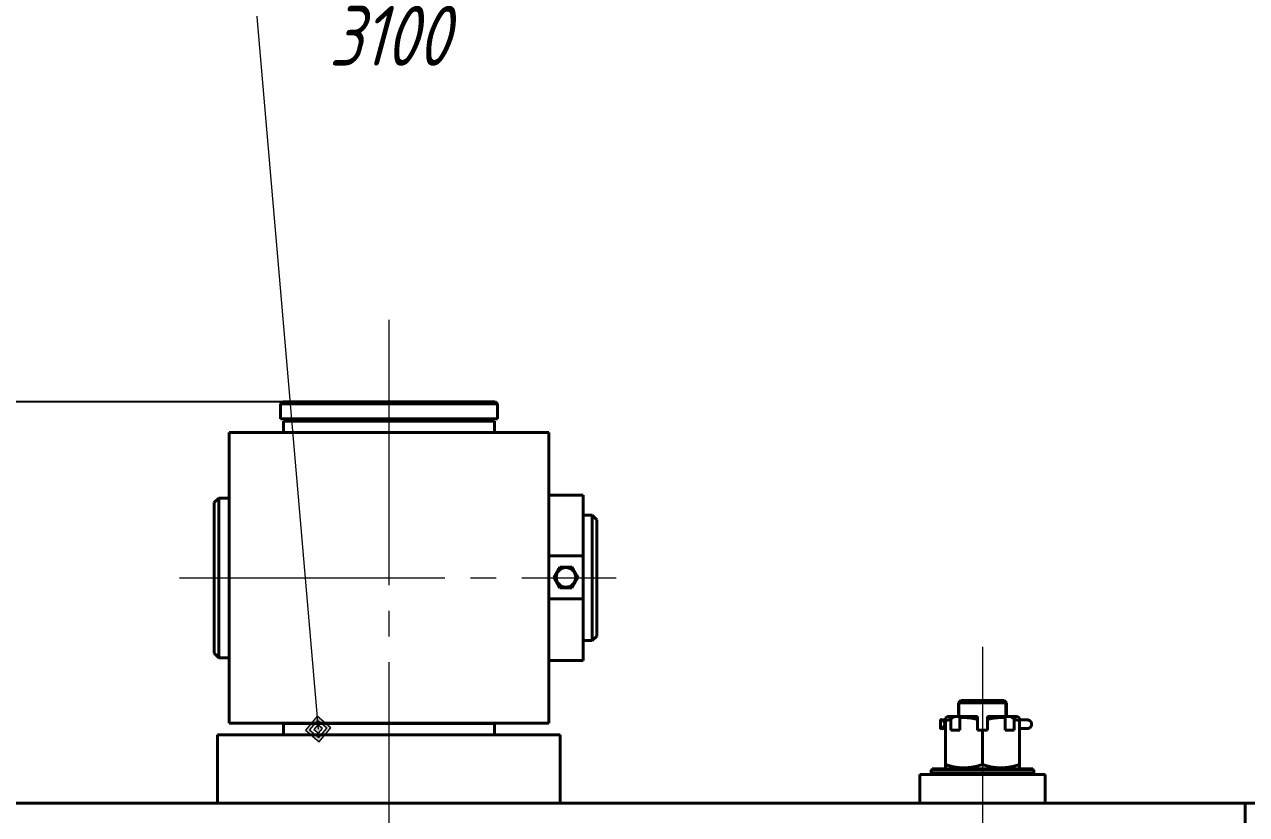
# Model space of a CAD drawing. Header units: millimetres. Extents: x 0 to 841, y 0 to 594.
# Drawn here: x 154.5 to 225.8, y 499.1 to 545.3 of the extents above; entities that cross this region are included whole.
import ezdxf

# ---------------------------------------------------------------- set-up
doc = ezdxf.new("R2010")
doc.units = ezdxf.units.MM
for name, pattern in [('K5LT_AXLED', [19.996264, 15.496264, -1.5, 1.5, -1.5]), ('K5LT_BASIC', [0]), ('K5LT_THIN', [0])]:
    doc.linetypes.add(name, pattern=pattern)
doc.layers.add('Системный слой', color=7, linetype='Continuous')
doc.styles.add('KDIMTEXTSTYLE', font='GOST_AU.SHX', dxfattribs={"width": 0.96, "oblique": 15, "height": 5})
doc.dimstyles.new('KDIMSTYLE (0.07)', dxfattribs={"dimtxt": 5, "dimasz": 1, "dimexe": 2, "dimexo": 0.0625, "dimgap": 1, "dimtad": 1, "dimlfac": 15, "dimtxsty": 'KDIMTEXTSTYLE', "dimsah": 1, "dimcen": 0.09, "dimdle": 1, "dimadec": 0, "dimazin": 0, "dimtfac": 0.667, "dimtmove": 0, "dimatfit": 3, "dimfxl": 1, "dimtvp": 1, "dimtolj": 1, "dimtzin": 0, "dimarcsym": 0})

# ---------------------------------------------------------------- blocks, each defined once
blk = doc.blocks.new('U6')
at = {"layer": 'Системный слой', "color": 150, "linetype": 'K5LT_BASIC', "lineweight": 40, "true_color": 0x0080ff}
for p, q in [((180.428, 522.123), (180.428, 522.096)), ((180.428, 497.096), (180.428, 496.563))]:
    blk.add_line(p, q, dxfattribs=at)
blk = doc.blocks.new('U7')
at = {"layer": 'Системный слой', "color": 150, "linetype": 'K5LT_BASIC', "lineweight": 40, "true_color": 0x0080ff}
for p, q in [((171.095, 522.123), (171.095, 522.096)), ((171.095, 497.096), (171.095, 496.563))]:
    blk.add_line(p, q, dxfattribs=at)
blk = doc.blocks.new('U34')
at = {"layer": 'Системный слой', "color": 150, "linetype": 'K5LT_BASIC', "lineweight": 40, "true_color": 0x0080ff}
for p, q in [((208.039, 504.648), (207.975, 504.656)), ((208.173, 504.559), (208.039, 504.648)), ((207.975, 504.156), (208.128, 504.208)), ((208.128, 504.208), (208.217, 504.342)), ((208.225, 504.406), (208.173, 504.559)), ((208.217, 504.342), (208.225, 504.406))]:
    blk.add_line(p, q, dxfattribs=at)
blk = doc.blocks.new('U35')
at = {"layer": 'Системный слой', "color": 150, "linetype": 'K5LT_BASIC', "lineweight": 40, "true_color": 0x0080ff}
for p, q in [((212.838, 504.134), (212.681, 504.134)), ((212.681, 504.121), (212.872, 504.12)), ((212.99, 504.132), (212.838, 504.134)), ((212.872, 504.12), (213.016, 504.124)), ((213.042, 504.127), (212.99, 504.132)), ((213.016, 504.124), (213.042, 504.127))]:
    blk.add_line(p, q, dxfattribs=at)
blk = doc.blocks.new('U36')
at = {"layer": 'Системный слой', "color": 150, "linetype": 'K5LT_BASIC', "lineweight": 40, "true_color": 0x0080ff}
for p, q in [((208.117, 504.627), (208.095, 504.625)), ((208.141, 504.627), (208.117, 504.627)), ((208.165, 504.627), (208.141, 504.627))]:
    blk.add_line(p, q, dxfattribs=at)
blk = doc.blocks.new('U37')
at = {"layer": 'Системный слой', "color": 150, "linetype": 'K5LT_BASIC', "lineweight": 40, "true_color": 0x0080ff}
for p, q in [((208.083, 504.13), (208.048, 504.136)), ((208.122, 504.128), (208.083, 504.13)), ((208.165, 504.127), (208.122, 504.128)), ((208.185, 504.127), (208.165, 504.127)), ((208.205, 504.127), (208.185, 504.127)), ((208.225, 504.127), (208.205, 504.127))]:
    blk.add_line(p, q, dxfattribs=at)
blk = doc.blocks.new('U81')
at = {"layer": 'Системный слой', "color": 150, "linetype": 'K5LT_BASIC', "lineweight": 40, "true_color": 0x0080ff}
for p, q in [((209.025, 504.986), (209.024, 504.984)), ((209.024, 504.984), (209.024, 504.982)), ((209.024, 504.982), (209.027, 504.953)), ((209.032, 504.967), (209.025, 504.986)), ((209.025, 504.986), (209.025, 504.986)), ((209.027, 504.953), (209.032, 504.9)), ((209.044, 504.912), (209.032, 504.967)), ((209.032, 504.9), (209.038, 504.829)), ((209.055, 504.829), (209.044, 504.912))]:
    blk.add_line(p, q, dxfattribs=at)
blk = doc.blocks.new('U82')
at = {"layer": 'Системный слой', "color": 150, "linetype": 'K5LT_BASIC', "lineweight": 40, "true_color": 0x0080ff}
for p, q in [((211.805, 504.912), (211.794, 504.829)), ((211.816, 504.967), (211.805, 504.912)), ((211.811, 504.829), (211.816, 504.9)), ((211.823, 504.986), (211.816, 504.967)), ((211.816, 504.9), (211.822, 504.953)), ((211.822, 504.953), (211.824, 504.982)), ((211.824, 504.986), (211.823, 504.986)), ((211.824, 504.984), (211.824, 504.986)), ((211.824, 504.982), (211.824, 504.984))]:
    blk.add_line(p, q, dxfattribs=at)
blk = doc.blocks.new('U87')
at = {"layer": 'Системный слой', "color": 150, "linetype": 'K5LT_BASIC', "lineweight": 40, "true_color": 0x0080ff}
for p, q in [((169.595, 504.429), (175.762, 504.429)), ((175.762, 504.429), (181.928, 504.429))]:
    blk.add_line(p, q, dxfattribs=at)
blk = doc.blocks.new('U96')
at = {"layer": 'Системный слой', "color": 150, "linetype": 'K5LT_BASIC', "lineweight": 40, "true_color": 0x0080ff}
for p in [(187.628, 516.599), (187.628, 509.266)]:
    blk.add_line(p, (187.628, 509.266), dxfattribs=at)
blk = doc.blocks.new('U97')
at = {"layer": 'Системный слой', "color": 150, "linetype": 'K5LT_BASIC', "lineweight": 40, "true_color": 0x0080ff}
for p in [(165.828, 517.599), (165.828, 508.266)]:
    blk.add_line(p, (165.828, 508.266), dxfattribs=at)
blk = doc.blocks.new('U98')
at = {"layer": 'Системный слой', "color": 150, "linetype": 'K5LT_BASIC', "lineweight": 40, "true_color": 0x0080ff}
for p in [(165.562, 517.332), (165.562, 508.532)]:
    blk.add_line(p, (165.562, 508.532), dxfattribs=at)
blk = doc.blocks.new('U99')
at = {"layer": 'Системный слой', "color": 150, "linetype": 'K5LT_BASIC', "lineweight": 40, "true_color": 0x0080ff}
for p in [(187.895, 516.332), (187.895, 509.532)]:
    blk.add_line(p, (187.895, 509.532), dxfattribs=at)
blk = doc.blocks.new('KDIMARROW_01')
at = {"layer": 'Системный слой'}
blk.add_hatch(color=0, dxfattribs=at).paths.add_polyline_path([(0, 0), (-5, 0.658), (-4.5, 0), (-5, -0.658)])
at = {"layer": 'Системный слой', "color": 0, "linetype": 'K5LT_THIN', "lineweight": 18}
for p, q in [((-4.5, 0), (-5, 0.658)), ((-5, 0.658), (0, 0)), ((0, 0), (-5, -0.658)), ((-5, -0.658), (-4.5, 0)), ((0, 0), (-1, 0))]:
    blk.add_line(p, q, dxfattribs=at)
blk = doc.blocks.new('U162')
at = {"layer": 'Системный слой'}
h = blk.add_hatch(color=7, dxfattribs=at)
h.paths.add_polyline_path([(171.692, 503.349), (172.375, 504.16), (171.563, 504.843), (170.88, 504.032)])
h.paths.add_polyline_path([(171.67, 503.598), (172.126, 504.139), (171.585, 504.594), (171.129, 504.053)])
h.paths.add_polyline_path([(171.649, 503.847), (171.877, 504.118), (171.606, 504.345), (171.378, 504.075)])
at = {"layer": 'Системный слой', "color": 7, "linetype": 'K5LT_THIN', "lineweight": 18}
for p, q in [((166.428, 564.493), (171.628, 504.096)), ((171.563, 504.843), (170.88, 504.032)), ((171.585, 504.594), (171.129, 504.053)), ((171.585, 504.594), (171.563, 504.843)), ((172.375, 504.16), (171.563, 504.843)), ((171.606, 504.345), (171.585, 504.594)), ((172.126, 504.139), (171.585, 504.594)), ((170.88, 504.032), (171.692, 503.349)), ((171.129, 504.053), (171.67, 503.598)), ((171.606, 504.345), (171.378, 504.075)), ((171.378, 504.075), (171.649, 503.847)), ((171.877, 504.118), (171.606, 504.345)), ((171.649, 503.847), (171.877, 504.118)), ((171.67, 503.598), (172.126, 504.139)), ((171.692, 503.349), (172.375, 504.16))]:
    blk.add_line(p, q, dxfattribs=at)

msp = doc.modelspace()

# ---------------------------------------------------------------- linework, layer by layer
at = {"layer": 'Системный слой', "color": 30, "linetype": 'K5LT_AXLED', "lineweight": 18, "true_color": 0xff8000}
for p, q in [((175.75755, 528.00913), (175.75755, 367.42948)), ((163.52332, 512.93225), (189.03352, 512.93225)), ((210.42422, 508.89615), (210.42422, 465.22948))]:
    msp.add_line(p, q, dxfattribs=at)
at = {"layer": 'Системный слой', "color": 150, "linetype": 'K5LT_BASIC', "lineweight": 40, "true_color": 0x0080ff}
for p, q in [((169.42828, 523.09615), (169.56162, 523.22948)), ((181.96162, 523.22948), (169.56162, 523.22948)), ((182.09495, 523.09615), (181.96162, 523.22948)), ((169.42828, 523.09615), (169.42828, 522.22948)), ((182.09495, 523.09615), (169.42828, 523.09615)), ((182.09495, 523.09615), (182.09495, 522.22948)), ((182.09495, 522.22948), (169.42828, 522.22948)), ((181.92828, 522.09615), (169.59495, 522.09615)), ((169.59495, 522.09615), (169.59495, 521.43225)), ((181.92828, 522.09615), (181.92828, 521.43225)), ((185.09495, 521.43225), (166.42828, 521.43225)), ((166.42828, 521.43225), (166.42828, 504.43225)), ((185.09495, 521.43225), (185.09495, 504.43225)), ((165.82828, 517.59892), (165.56162, 517.33225)), ((165.82828, 517.59892), (166.42828, 517.59892)), ((185.09495, 517.76558), (187.09495, 517.76558)), ((187.09495, 517.76558), (187.09495, 514.21476)), ((187.09495, 516.59892), (187.62828, 516.59892)), ((187.89495, 516.33225), (187.62828, 516.59892)), ((185.09495, 514.21476), (187.09495, 514.21476)), ((187.09495, 511.69818), (187.09495, 514.21476)), ((185.40213, 512.95726), (185.40213, 512.95948)), ((185.40213, 512.95726), (185.74786, 512.35687)), ((186.44068, 512.35609), (186.78777, 512.95569)), ((186.78777, 512.95569), (186.78777, 512.95791)), ((185.74786, 512.35687), (185.74786, 512.3591)), ((185.74786, 512.35687), (186.44068, 512.35609)), ((186.44068, 512.35609), (186.44068, 512.35831)), ((185.09495, 511.69818), (187.09495, 511.69818)), ((187.09495, 511.69818), (187.09495, 508.09892)), ((187.09495, 509.26558), (187.62828, 509.26558)), ((187.89495, 509.53225), (187.62828, 509.26558)), ((165.82828, 508.26558), (165.56162, 508.53225)), ((165.82828, 508.26558), (166.42828, 508.26558)), ((185.09495, 508.09892), (187.09495, 508.09892)), ((209.15755, 505.76281), (209.02422, 505.62948)), ((209.02422, 504.98157), (209.02422, 505.62948)), ((209.02422, 505.62948), (211.82422, 505.62948)), ((209.15755, 505.76281), (211.69088, 505.76281)), ((211.69088, 505.76281), (211.82422, 505.62948)), ((211.82422, 504.98157), (211.82422, 505.62948)), ((207.97499, 504.65595), (207.97499, 504.15616)), ((208.25755, 504.6271), (208.16526, 504.6271)), ((208.25755, 504.57342), (208.25755, 504.755)), ((208.77217, 504.82948), (208.38786, 504.82948)), ((208.56913, 504.66526), (208.56913, 504.02948)), ((209.19643, 504.82948), (208.77217, 504.82948)), ((209.10708, 504.02948), (209.10708, 504.75726)), ((210.12422, 504.82948), (209.19643, 504.82948)), ((210.12422, 504.82948), (210.12422, 504.6623)), ((210.12422, 504.6623), (210.12422, 504.02948)), ((211.652, 504.82948), (210.72422, 504.82948)), ((210.72422, 504.82948), (210.72422, 504.6623)), ((210.72422, 504.02948), (210.72422, 504.6623)), ((212.07627, 504.82948), (211.652, 504.82948)), ((211.74135, 504.75726), (211.74135, 504.02948)), ((212.46057, 504.82948), (212.07627, 504.82948)), ((212.2793, 504.02948), (212.2793, 504.66526)), ((212.59088, 504.755), (212.59088, 504.57342)), ((212.67794, 504.63356), (212.59088, 504.63232)), ((185.09495, 504.43225), (166.42828, 504.43225)), ((169.59495, 503.76281), (169.59495, 504.42948)), ((181.92828, 503.76281), (181.92828, 504.42948)), ((207.97499, 504.13444), (207.97499, 504.15616)), ((207.97499, 504.13444), (207.97499, 504.11994)), ((207.97499, 504.10595), (208.08192, 504.12996)), ((207.97499, 504.10595), (207.97499, 504.11994)), ((208.16526, 504.12708), (208.25755, 504.12708)), ((208.22499, 504.38434), (208.22499, 504.40606)), ((208.25755, 504.1272), (208.22499, 504.1272)), ((208.22499, 504.12718), (208.25755, 504.12718)), ((208.25755, 502.01888), (208.25755, 504.57342)), ((209.10708, 504.02948), (208.56913, 504.02948)), ((210.42422, 504.02948), (210.12422, 504.02948)), ((210.42422, 502.01888), (210.42422, 504.02948)), ((210.72422, 504.02948), (210.42422, 504.02948)), ((212.2793, 504.02948), (211.74135, 504.02948)), ((212.59088, 502.01888), (212.59088, 504.57342)), ((212.68149, 504.13369), (212.59088, 504.1324)), ((212.59088, 504.12198), (212.68149, 504.12069)), ((212.59088, 504.12185), (212.67794, 504.12061)), ((165.75755, 503.76281), (165.75755, 499.76281)), ((185.75755, 503.76281), (165.75755, 503.76281)), ((185.75755, 503.76281), (185.75755, 499.76281)), ((207.42422, 501.69615), (207.49088, 501.76281)), ((213.35755, 501.76281), (207.49088, 501.76281)), ((208.25755, 501.82536), (208.25755, 502.01888)), ((208.36588, 501.76281), (208.25755, 501.82536)), ((212.48255, 501.76281), (212.59088, 501.82536)), ((212.59088, 502.01888), (212.59088, 501.82536)), ((213.42422, 501.69615), (213.35755, 501.76281)), ((206.75755, 501.42948), (206.75755, 499.76281)), ((214.09088, 501.42948), (206.75755, 501.42948)), ((207.42422, 501.69615), (207.42422, 501.49615)), ((213.42422, 501.69615), (207.42422, 501.69615)), ((207.42422, 501.49615), (207.49088, 501.42948)), ((213.42422, 501.49615), (207.42422, 501.49615)), ((213.42422, 501.49615), (213.35755, 501.42948)), ((213.42422, 501.69615), (213.42422, 501.49615)), ((214.09088, 501.42948), (214.09088, 499.76281)), ((225.75755, 499.76281), (125.75755, 499.76281)), ((225.75755, 499.76281), (225.75755, 498.42948)), ((230.75755, 499.76281), (225.75755, 499.76281))]:
    msp.add_line(p, q, dxfattribs=at)
at = {"layer": 'Системный слой', "color": 7, "linetype": 'K5LT_THIN', "lineweight": 18}
for p, q in [((209.09639, 505.62948), (209.09639, 505.70165)), ((209.09639, 504.82948), (209.09639, 505.62948)), ((211.75205, 505.62948), (211.75205, 505.70165)), ((211.75205, 504.82948), (211.75205, 505.62948))]:
    msp.add_line(p, q, dxfattribs=at)
at = {"layer": 'Системный слой', "color": 150, "linetype": 'K5LT_BASIC', "lineweight": 40, "true_color": 0x0080ff}
for centre, radius, start, end in [((170.98828, 522.12281), 0.10667, 0, 90), ((180.53495, 522.12281), 0.10667, 90, 180), ((331.5784, 353.32766), 194.75664, 128.9310027, 128.9648017), ((89.27004, 353.32766), 194.75664, 51.0351983, 51.0689973), ((170.12162, 504.53615), 0.10667, 270, 283.0818367), ((181.40162, 504.53615), 0.10667, 256.9181633, 270)]:
    msp.add_arc(centre, radius, start, end, dxfattribs=at)
msp.add_ellipse((186.09495, 512.95907), major_axis=(-0.57, 0), ratio=0.99998653, dxfattribs=at)
msp.add_ellipse((207.97499, 504.3771), major_axis=(0.17932, 0.17932), ratio=0.97144703, start_param=4.23872442, end_param=5.51226939, dxfattribs=at)
for points, knots in [([(185.40213, 512.95948), (185.41398, 512.97998), (185.43371, 513.01413), (185.46309, 513.06495), (185.49275, 513.11624), (185.53235, 513.1847), (185.57224, 513.25363), (185.62718, 513.34852), (185.68388, 513.44638), (185.73, 513.52593), (185.74922, 513.55908)], [0, 0, 0, 0, 1.15487368, 1.91172265, 2.81917724, 3.97729846, 5.64771493, 6.55218483, 9.12301672, 11, 11, 11, 11]), ([(185.74922, 513.55908), (185.77782, 513.55909), (185.81727, 513.5591), (185.87599, 513.5591), (185.9301, 513.55909), (186.00914, 513.55905), (186.08877, 513.55898), (186.18746, 513.55885), (186.30077, 513.55865), (186.39314, 513.55843), (186.44204, 513.5583)], [0, 0, 0, 0, 1.39701669, 1.91172265, 2.81917724, 3.97729846, 5.64771493, 6.55218483, 8.60826785, 11, 11, 11, 11]), ([(186.44204, 513.5583), (186.45384, 513.53784), (186.4735, 513.50376), (186.50276, 513.453), (186.5323, 513.40176), (186.57175, 513.33332), (186.61148, 513.26434), (186.65732, 513.18471), (186.69983, 513.11085), (186.74627, 513.0301), (186.77418, 512.98155), (186.78777, 512.95791)], [0, 0, 0, 0, 1.25986219, 2.08551562, 3.07546608, 4.33887104, 6.16114356, 7.147838, 9.04137521, 10.54692086, 12, 12, 12, 12]), ([(185.74786, 512.3591), (185.73606, 512.37962), (185.7164, 512.41382), (185.68714, 512.46471), (185.6576, 512.51606), (185.61816, 512.58461), (185.57842, 512.65363), (185.5237, 512.74864), (185.46722, 512.84663), (185.42128, 512.92629), (185.40213, 512.95948)], [0, 0, 0, 0, 1.15487368, 1.91172265, 2.81917724, 3.97729846, 5.64771493, 6.55218483, 9.12301672, 11, 11, 11, 11]), ([(186.78777, 512.95791), (186.77593, 512.93749), (186.75619, 512.90345), (186.72681, 512.85276), (186.69715, 512.80158), (186.65756, 512.73323), (186.61766, 512.66434), (186.57164, 512.58481), (186.52897, 512.51105), (186.48234, 512.43041), (186.45432, 512.38192), (186.44068, 512.35831)], [0, 0, 0, 0, 1.25986219, 2.08551562, 3.07546608, 4.33887104, 6.16114356, 7.147838, 9.04137521, 10.54692086, 12, 12, 12, 12]), ([(186.44068, 512.35831), (186.41208, 512.35839), (186.37264, 512.35849), (186.31392, 512.35862), (186.2598, 512.35873), (186.18076, 512.35887), (186.10113, 512.35898), (186.00244, 512.35908), (185.88913, 512.35913), (185.79676, 512.35912), (185.74786, 512.3591)], [0, 0, 0, 0, 1.39701669, 1.91172265, 2.81917724, 3.97729846, 5.64771493, 6.55218483, 8.60826785, 11, 11, 11, 11]), ([(208.56913, 504.66526), (208.50279, 504.64844), (208.39862, 504.61909), (208.2953, 504.586), (208.25755, 504.57342)], [0, 0, 0, 0, 3.16757557, 5, 5, 5, 5]), ([(210.12422, 504.6623), (210.07178, 504.67577), (209.98831, 504.69538), (209.87525, 504.71763), (209.7884, 504.73223), (209.69715, 504.74507), (209.5942, 504.75634), (209.4725, 504.76485), (209.34427, 504.76795), (209.22095, 504.76519), (209.14306, 504.76023), (209.10708, 504.75726)], [0, 0, 0, 0, 1.88847081, 2.99386071, 4.03155251, 4.97351987, 6.225152, 7.66606335, 9.25848739, 10.73191179, 12, 12, 12, 12]), ([(211.74135, 504.75726), (211.70581, 504.76019), (211.62794, 504.76517), (211.51271, 504.76778), (211.40335, 504.7656), (211.30464, 504.76014), (211.21027, 504.75187), (211.09792, 504.73829), (210.95032, 504.71451), (210.82095, 504.68663), (210.73942, 504.66621), (210.72422, 504.6623)], [0, 0, 0, 0, 1.25251706, 2.74152566, 4.04908599, 5.09606772, 6.21448173, 7.37579582, 9.06687336, 11.45253517, 12, 12, 12, 12]), ([(212.59088, 504.57342), (212.547, 504.58804), (212.44363, 504.62094), (212.3394, 504.65002), (212.2793, 504.66526)], [0, 0, 0, 0, 2.13024488, 5, 5, 5, 5]), ([(212.67794, 504.12061), (212.68764, 504.12048), (212.69762, 504.12036), (212.718, 504.12015), (212.72839, 504.12007), (212.74945, 504.11994), (212.76011, 504.1199), (212.78156, 504.11985), (212.79234, 504.11984), (212.81385, 504.11987), (212.82459, 504.1199), (212.84582, 504.12001), (212.85632, 504.12008), (212.87693, 504.12026), (212.88705, 504.12037), (212.90677, 504.12063), (212.91638, 504.12077), (212.93494, 504.1211), (212.94389, 504.12128), (212.96107, 504.12167), (212.96928, 504.12189), (212.98491, 504.12234), (212.99229, 504.12259), (213.0063, 504.12312), (213.01285, 504.1234), (213.02494, 504.12399), (213.03036, 504.12429), (213.04079, 504.12496), (213.04547, 504.1253), (213.05552, 504.12618), (213.06048, 504.12667), (213.06916, 504.12775), (213.07198, 504.12814), (213.07803, 504.12907), (213.08086, 504.12954), (213.08668, 504.13061), (213.08995, 504.13126), (213.09584, 504.13255), (213.09916, 504.13334), (213.10788, 504.13558), (213.11367, 504.13726), (213.12568, 504.14126), (213.13168, 504.1435), (213.14382, 504.14859), (213.14978, 504.15137), (213.16122, 504.15725), (213.16675, 504.16036), (213.17648, 504.16634), (213.18068, 504.16909), (213.19298, 504.1777), (213.20086, 504.18395), (213.21592, 504.19743), (213.22309, 504.2047), (213.23654, 504.22009), (213.24281, 504.22822), (213.25433, 504.24521), (213.25957, 504.25408), (213.26894, 504.27241), (213.27306, 504.28188), (213.28011, 504.30126), (213.28304, 504.31118), (213.28765, 504.33131), (213.28933, 504.34153), (213.29142, 504.36209), (213.29183, 504.37244), (213.29136, 504.39311), (213.29048, 504.40343), (213.28746, 504.42388), (213.28531, 504.43401), (213.27979, 504.45392), (213.27641, 504.4637), (213.26848, 504.48276), (213.26393, 504.49204), (213.25372, 504.50995), (213.24807, 504.51858), (213.23577, 504.53505), (213.22912, 504.5429), (213.21494, 504.55769), (213.20741, 504.56464), (213.19162, 504.57751), (213.18335, 504.58345), (213.16628, 504.59423), (213.15745, 504.59908), (213.14568, 504.60467), (213.14291, 504.60592), (213.13384, 504.60983), (213.12734, 504.61233), (213.11449, 504.61668), (213.10812, 504.61855), (213.09819, 504.62108), (213.0944, 504.62196), (213.08728, 504.62346), (213.08404, 504.62407), (213.07765, 504.62518), (213.07496, 504.62559), (213.06884, 504.62647), (213.06575, 504.62686), (213.05987, 504.62754), (213.05688, 504.62785), (213.0514, 504.62837), (213.04854, 504.62861), (213.04313, 504.62903), (213.0405, 504.62922), (213.03495, 504.6296), (213.03237, 504.62975), (213.02747, 504.63004), (213.02522, 504.63016), (213.01857, 504.63051), (213.01386, 504.63073), (213.00241, 504.63121), (212.99541, 504.63148), (212.9806, 504.63197), (212.97278, 504.63219), (212.95636, 504.63262), (212.94775, 504.63281), (212.92985, 504.63317), (212.92055, 504.63334), (212.90138, 504.63362), (212.8915, 504.63375), (212.8713, 504.63397), (212.86098, 504.63406), (212.84003, 504.6342), (212.82941, 504.63425), (212.80801, 504.63432), (212.79724, 504.63433), (212.7757, 504.63432), (212.76494, 504.63429), (212.74363, 504.6342), (212.73307, 504.63414), (212.71231, 504.63397), (212.7021, 504.63387), (212.68735, 504.63369), (212.68261, 504.63363), (212.67794, 504.63356)], [0, 0, 0, 0, 1.00200714, 1.00200714, 2.00419311, 2.00419311, 3.00760408, 3.00760408, 4.01239402, 4.01239402, 5.01764724, 5.01764724, 6.02142784, 6.02142784, 7.02403947, 7.02403947, 8.02567195, 8.02567195, 9.02638429, 9.02638429, 10.02604837, 10.02604837, 11.02422315, 11.02422315, 12.01997523, 12.01997523, 12.94876566, 12.94876566, 13.81138017, 13.81138017, 14.67399469, 14.67399469, 15.09434954, 15.09434954, 15.44104409, 15.44104409, 15.78773865, 15.78773865, 16.13443321, 16.13443321, 16.73537472, 16.73537472, 17.33631623, 17.33631623, 17.93725775, 17.93725775, 18.53819926, 18.53819926, 19.0074416, 19.0074416, 19.94592629, 19.94592629, 20.8986647, 20.8986647, 21.85598238, 21.85598238, 22.81637665, 22.81637665, 23.77885039, 23.77885039, 24.74271038, 24.74271038, 25.70744426, 25.70744426, 26.67264365, 26.67264365, 27.6379524, 27.6379524, 28.60302647, 28.60302647, 29.56749684, 29.56749684, 30.53092703, 30.53092703, 31.49275595, 31.49275595, 32.45221211, 32.45221211, 33.40817832, 33.40817832, 34.35898285, 34.35898285, 35.3021433, 35.3021433, 35.58972047, 35.58972047, 36.24325239, 36.24325239, 36.89678432, 36.89678432, 37.2864747, 37.2864747, 37.67616508, 37.67616508, 38.06585546, 38.06585546, 38.5336458, 38.5336458, 39.00143614, 39.00143614, 39.46922648, 39.46922648, 39.93701682, 39.93701682, 40.40480716, 40.40480716, 40.77057982, 40.77057982, 41.50212513, 41.50212513, 42.49672689, 42.49672689, 43.49424304, 43.49424304, 44.49343579, 44.49343579, 45.49373835, 45.49373835, 46.49494493, 46.49494493, 47.49706001, 47.49706001, 48.50022768, 48.50022768, 49.50470497, 49.50470497, 50.510564, 50.510564, 51.51458271, 51.51458271, 52.51738737, 52.51738737, 53, 53, 53, 53]), ([(207.97499, 504.13444), (207.97499, 504.13417), (207.97595, 504.13367), (207.98002, 504.13297), (207.98635, 504.13246), (207.99445, 504.13233), (208.00528, 504.13271), (208.02159, 504.13423), (208.03797, 504.13744), (208.04821, 504.14028)], [0, 0, 0, 0, 1.4266693, 2.60417713, 3.91652843, 5.21257166, 6.10111304, 7.74259883, 10, 10, 10, 10]), ([(207.97499, 504.11994), (207.97499, 504.12021), (207.97595, 504.12071), (207.98002, 504.12148), (207.98635, 504.12236), (207.99445, 504.12347), (208.00528, 504.12517), (208.02159, 504.12825), (208.03797, 504.13259), (208.04821, 504.13602)], [0, 0, 0, 0, 1.42642207, 2.60417043, 3.9165287, 5.2125482, 6.10111034, 7.74259744, 10, 10, 10, 10]), ([(208.22499, 504.1272), (208.21453, 504.1272), (208.19469, 504.12723), (208.16652, 504.12744), (208.14036, 504.12797), (208.10914, 504.12932), (208.07932, 504.13233), (208.05818, 504.1371), (208.04976, 504.13976), (208.04821, 504.14028)], [0, 0, 0, 0, 1.59166988, 3.02209423, 4.35455626, 5.74366241, 8.17237236, 9.65998321, 10, 10, 10, 10]), ([(208.25755, 502.01888), (208.31939, 501.99827), (208.42845, 501.96423), (208.58613, 501.9218), (208.70734, 501.89409), (208.80791, 501.87452), (208.88805, 501.86091), (208.96467, 501.84994), (209.03706, 501.8414), (209.10441, 501.83499), (209.17224, 501.83013), (209.25112, 501.82637), (209.33773, 501.82482), (209.42182, 501.82618), (209.49192, 501.8292), (209.57064, 501.83424), (209.66762, 501.84342), (209.78254, 501.85884), (209.89517, 501.87815), (210.02322, 501.90458), (210.20016, 501.94825), (210.33905, 501.99049), (210.42422, 502.01888)], [0, 0, 0, 0, 2.01951241, 3.54236557, 5.07783802, 5.89464333, 6.74152157, 7.61843389, 8.3161695, 9.02396657, 9.73757017, 10.44705899, 11.49973994, 12.45334055, 13.0842207, 13.70002283, 14.92616888, 16.13708269, 17.32930249, 18.49719456, 20.21493166, 23, 23, 23, 23]), ([(210.42422, 502.01888), (210.48606, 501.99827), (210.59512, 501.96423), (210.7528, 501.9218), (210.87401, 501.89409), (210.97458, 501.87452), (211.05472, 501.86091), (211.13134, 501.84994), (211.20373, 501.8414), (211.27108, 501.83499), (211.3389, 501.83013), (211.41779, 501.82637), (211.50439, 501.82482), (211.58848, 501.82618), (211.65859, 501.8292), (211.7373, 501.83424), (211.83429, 501.84342), (211.9492, 501.85884), (212.06184, 501.87815), (212.18988, 501.90458), (212.36682, 501.94825), (212.50572, 501.99049), (212.59088, 502.01888)], [0, 0, 0, 0, 2.01951241, 3.54236557, 5.07783802, 5.89464333, 6.74152157, 7.61843389, 8.3161695, 9.02396657, 9.73757017, 10.44705899, 11.49973994, 12.45334055, 13.0842207, 13.70002283, 14.92616888, 16.13708269, 17.32930249, 18.49719456, 20.21493166, 23, 23, 23, 23])]:
    msp.add_open_spline(points, degree=3, knots=knots, dxfattribs=at)
for points in [[(208.38786, 504.82948), (208.34442, 504.80467), (208.30098, 504.77984), (208.25755, 504.755)], [(208.77217, 504.82948), (208.70447, 504.77479), (208.63679, 504.72005), (208.56913, 504.66526)], [(212.07627, 504.82948), (212.14397, 504.77479), (212.21164, 504.72005), (212.2793, 504.66526)], [(212.46057, 504.82948), (212.50402, 504.80467), (212.54745, 504.77984), (212.59088, 504.755)]]:
    msp.add_open_spline(points, degree=3, dxfattribs=at)

# ---------------------------------------------------------------- block references
at = {"layer": 'Системный слой'}
for name in ['U162', 'U7', 'U6', 'U97', 'U98', 'U96', 'U99', 'U34', 'U36', 'U81', 'U82', 'U87', 'U37', 'U35']:
    msp.add_blockref(name, (0, 0), dxfattribs=at)

# ---------------------------------------------------------------- dimensions: what is measured, and where the dimension line sits
at = {"layer": 'Системный слой', "color": 7}
msp.add_linear_dim(base=(72.42422, 544.61356), p1=(279.09088, 487.09615), p2=(72.42422, 488.42948), location=(175.75755, 544.61356), dimstyle='KDIMSTYLE (0.07)', override={"dimexo": 0, "dimpost": '\\H3.5;\\W0.965;\\Q15;<>', "dimblk1": 'KDIMARROW_01', "dimblk2": 'KDIMARROW_01', "dimse1": 0, "dimse2": 0, "dimclrt": 7, "dimtolj": 1}, dxfattribs=at).render()
msp.add_linear_dim(base=(54.429, 523.22948), p1=(125.75755, 368.76281), p2=(175.76162, 523.22948), angle=90, location=(54.429, 432.22948), dimstyle='KDIMSTYLE (0.07)', override={"dimexo": 0, "dimpost": '\\H3.5;\\W0.965;\\Q15;<>', "dimblk1": 'KDIMARROW_01', "dimblk2": 'KDIMARROW_01', "dimse1": 0, "dimse2": 0, "dimclrt": 7, "dimtolj": 1}, dxfattribs=at).render()

doc.saveas('drawing.dxf')
